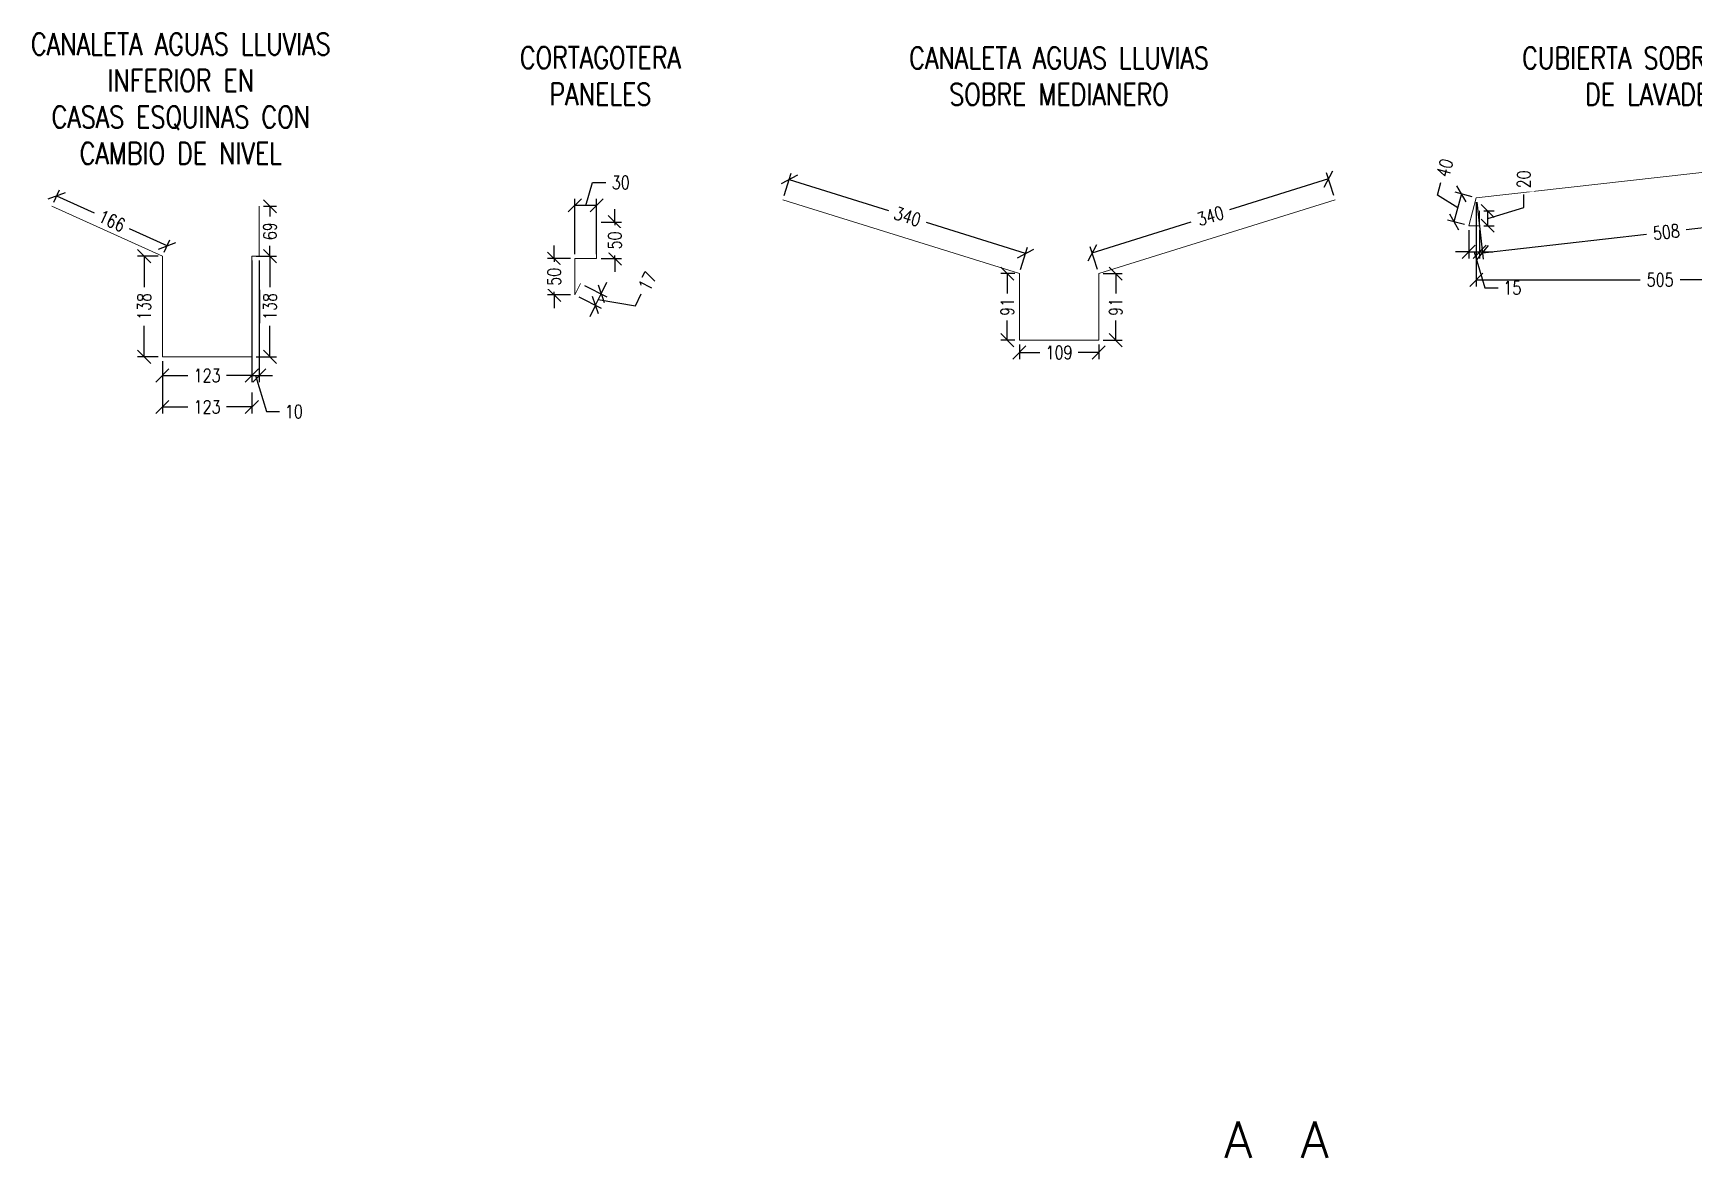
# Model space of a CAD drawing. Header units: metres. Extents: x -2 to 690, y -116 to 73.
# Drawn here: x 504.607 to 506.887, y 11.056 to 12.6 of the extents above; entities that cross this region are included whole.
import ezdxf
from ezdxf.enums import TextEntityAlignment as Align

# ---------------------------------------------------------------- set-up
doc = ezdxf.new("R2010")
doc.units = ezdxf.units.M
doc.header["$LTSCALE"] = 5
doc.header["$MEASUREMENT"] = 0
doc.layers.get('0').update_dxf_attribs({"color": 30})
doc.layers.get('DEFPOINTS').update_dxf_attribs({"color": 210})
for name, color, linetype, lineweight in [('A-ANNO-DIMS', 3, 'Continuous', 18), ('A-ANNO-SYMB', 3, 'Continuous', 18), ('A-ANNO-TEXT', 3, 'Continuous', 18)]:
    doc.layers.add(name, color=color, linetype=linetype, lineweight=lineweight)
doc.styles.add('E-ROMANS', font='romans.shx', dxfattribs={"width": 0.8})
doc.dimstyles.new('E-0010_TICK_18', dxfattribs={"dimscale": 0.001, "dimtxt": 18, "dimasz": 18, "dimexe": 9, "dimexo": 6, "dimgap": 9, "dimtad": 0, "dimdec": 0, "dimlfac": 1000, "dimzin": 0, "dimdsep": 46, "dimtxsty": 'E-ROMANS', "dimblk": 'OBLIQUE', "dimcen": 9, "dimclrd": 256, "dimclre": 256, "dimclrt": 256, "dimadec": 0, "dimazin": 0, "dimtfac": 1, "dimtdec": 0, "dimtmove": 1, "dimatfit": 3, "dimldrblk": 'OPEN90', "dimfxl": 1, "dimtfill": 1, "dimtolj": 1, "dimtzin": 0, "dimarcsym": 0})

# ---------------------------------------------------------------- blocks, each defined once
blk = doc.blocks.new('_Oblique')
at = {"color": 0, "linetype": 'ByBlock', "lineweight": -2}
blk.add_line((-0.5, -0.5), (0.5, 0.5), dxfattribs=at)
blk = doc.blocks.new('*D1079')
at = {"layer": 'A-ANNO-DIMS', "lineweight": -2, "transparency": 16777216}
for p, q in [((505.6379, 12.3776), (505.6475, 12.4081)), ((505.6448, 12.3995), (505.7808, 12.357)), ((505.9692, 12.2979), (505.8333, 12.3405)), ((505.9624, 12.276), (505.9719, 12.3065))]:
    blk.add_line(p, q, dxfattribs=at)
at = {"layer": 'DEFPOINTS', "color": 0, "transparency": 16777216}
for p in [(505.6361, 12.3719), (505.9692, 12.2979), (505.9606, 12.2703)]:
    blk.add_point(p, dxfattribs=at)
at = {"layer": 'A-ANNO-DIMS', "lineweight": -2, "transparency": 16777216, "xscale": 0.018, "yscale": 0.018, "zscale": 0.018}
for p, rotation in [((505.6448, 12.3995), 162.6126186627421), ((505.9692, 12.2979), 342.6126186627422)]:
    blk.add_blockref('_Oblique', p, dxfattribs=dict(at, rotation=rotation))
at = {"layer": 'A-ANNO-DIMS', "transparency": 16777216, "insert": (505.807, 12.3487), "char_height": 0.018, "attachment_point": 5, "rotation": 342.6126, "style": 'E-ROMANS', "bg_fill": 3, "box_fill_scale": 1.25, "bg_fill_color": 256, "bg_fill_true_color": 13158600, "bg_fill_transparency": 0}
blk.add_mtext('\\A1;340', dxfattribs=at)
blk = doc.blocks.new('_Open90')
at = {"color": 0, "linetype": 'ByBlock', "lineweight": -2}
for p, q in [((0, 0), (-1, 0)), ((-0.5, 0.5), (0, 0)), ((0, 0), (-0.5, -0.5))]:
    blk.add_line(p, q, dxfattribs=at)
blk = doc.blocks.new('*D1080')
at = {"layer": 'A-ANNO-DIMS', "lineweight": -2, "transparency": 16777216}
for p, q in [((506.3923, 12.3776), (506.3824, 12.4089)), ((506.3851, 12.4003), (506.2492, 12.3578)), ((506.0607, 12.2987), (506.1966, 12.3413)), ((506.0678, 12.276), (506.058, 12.3073))]:
    blk.add_line(p, q, dxfattribs=at)
at = {"layer": 'DEFPOINTS', "color": 0, "transparency": 16777216}
for p in [(506.3851, 12.4003), (506.394, 12.3719), (506.0696, 12.2703)]:
    blk.add_point(p, dxfattribs=at)
at = {"layer": 'A-ANNO-DIMS', "lineweight": -2, "transparency": 16777216, "xscale": 0.018, "yscale": 0.018, "zscale": 0.018}
for p, rotation in [((506.3851, 12.4003), 17.38738133724641), ((506.0607, 12.2987), 197.3873813372464)]:
    blk.add_blockref('_Oblique', p, dxfattribs=dict(at, rotation=rotation))
at = {"layer": 'A-ANNO-DIMS', "transparency": 16777216, "insert": (506.2229, 12.3495), "char_height": 0.018, "attachment_point": 5, "rotation": 17.3874, "style": 'E-ROMANS', "bg_fill": 3, "box_fill_scale": 1.25, "bg_fill_color": 256, "bg_fill_true_color": 13158600, "bg_fill_transparency": 0}
blk.add_mtext('\\A1;340', dxfattribs=at)
blk = doc.blocks.new('*D1081')
at = {"layer": 'A-ANNO-DIMS', "lineweight": -2, "transparency": 16777216}
for p, q in [((505.9546, 12.2703), (505.935, 12.2703)), ((505.944, 12.2703), (505.944, 12.2432)), ((505.944, 12.179), (505.944, 12.206)), ((505.9546, 12.179), (505.935, 12.179))]:
    blk.add_line(p, q, dxfattribs=at)
at = {"layer": 'DEFPOINTS', "color": 0, "transparency": 16777216}
for p in [(505.9606, 12.2703), (505.944, 12.179), (505.9606, 12.179)]:
    blk.add_point(p, dxfattribs=at)
at = {"layer": 'A-ANNO-DIMS', "lineweight": -2, "transparency": 16777216, "xscale": 0.018, "yscale": 0.018, "zscale": 0.018}
for p, rotation in [((505.944, 12.2703), 90), ((505.944, 12.179), 270)]:
    blk.add_blockref('_Oblique', p, dxfattribs=dict(at, rotation=rotation))
at = {"layer": 'A-ANNO-DIMS', "transparency": 16777216, "insert": (505.944, 12.2246), "char_height": 0.018, "attachment_point": 5, "rotation": 90, "style": 'E-ROMANS', "bg_fill": 3, "box_fill_scale": 1.25, "bg_fill_color": 256, "bg_fill_true_color": 13158600, "bg_fill_transparency": 0}
blk.add_mtext('\\A1;91', dxfattribs=at)
blk = doc.blocks.new('*D1082')
at = {"layer": 'A-ANNO-DIMS', "lineweight": -2, "transparency": 16777216}
for p, q in [((505.9606, 12.173), (505.9606, 12.1531)), ((505.9606, 12.1621), (505.9889, 12.1621)), ((506.0696, 12.1621), (506.0412, 12.1621)), ((506.0696, 12.173), (506.0696, 12.1531))]:
    blk.add_line(p, q, dxfattribs=at)
at = {"layer": 'DEFPOINTS', "color": 0, "transparency": 16777216}
for p in [(505.9606, 12.179), (506.0696, 12.179), (506.0696, 12.1621)]:
    blk.add_point(p, dxfattribs=at)
at = {"layer": 'A-ANNO-DIMS', "lineweight": -2, "transparency": 16777216, "xscale": 0.018, "yscale": 0.018, "zscale": 0.018, "rotation": 180}
blk.add_blockref('_Oblique', (505.9606, 12.1621), dxfattribs=at)
at = {"layer": 'A-ANNO-DIMS', "lineweight": -2, "transparency": 16777216, "xscale": 0.018, "yscale": 0.018, "zscale": 0.018}
blk.add_blockref('_Oblique', (506.0696, 12.1621), dxfattribs=at)
at = {"layer": 'A-ANNO-DIMS', "transparency": 16777216, "insert": (506.0151, 12.1621), "char_height": 0.018, "attachment_point": 5, "style": 'E-ROMANS', "bg_fill": 3, "box_fill_scale": 1.25, "bg_fill_color": 256, "bg_fill_true_color": 13158600, "bg_fill_transparency": 0}
blk.add_mtext('\\A1;109', dxfattribs=at)
blk = doc.blocks.new('*D103')
at = {"layer": 'A-ANNO-DIMS', "lineweight": -2, "transparency": 16777216}
for p, q in [((506.0756, 12.2703), (506.1019, 12.2703)), ((506.0929, 12.2703), (506.0929, 12.2432)), ((506.0929, 12.179), (506.0929, 12.206)), ((506.0756, 12.179), (506.1019, 12.179))]:
    blk.add_line(p, q, dxfattribs=at)
at = {"layer": 'DEFPOINTS', "color": 0, "transparency": 16777216}
for p in [(506.0696, 12.2703), (506.0929, 12.2703), (506.0696, 12.179)]:
    blk.add_point(p, dxfattribs=at)
at = {"layer": 'A-ANNO-DIMS', "lineweight": -2, "transparency": 16777216, "xscale": 0.018, "yscale": 0.018, "zscale": 0.018}
for p, rotation in [((506.0929, 12.2703), 90), ((506.0929, 12.179), 270)]:
    blk.add_blockref('_Oblique', p, dxfattribs=dict(at, rotation=rotation))
at = {"layer": 'A-ANNO-DIMS', "transparency": 16777216, "insert": (506.0929, 12.2246), "char_height": 0.018, "attachment_point": 5, "rotation": 90, "style": 'E-ROMANS', "bg_fill": 3, "box_fill_scale": 1.25, "bg_fill_color": 256, "bg_fill_true_color": 13158600, "bg_fill_transparency": 0}
blk.add_mtext('\\A1;91', dxfattribs=at)
blk = doc.blocks.new('*D1091')
at = {"layer": 'A-ANNO-DIMS', "lineweight": -2, "transparency": 16777216}
for p, q in [((505.4052, 12.341), (505.4052, 12.359)), ((505.3863, 12.341), (505.4142, 12.341)), ((505.4052, 12.341), (505.4052, 12.3367)), ((505.3863, 12.291), (505.4142, 12.291)), ((505.4052, 12.291), (505.4052, 12.2954)), ((505.4052, 12.291), (505.4052, 12.273))]:
    blk.add_line(p, q, dxfattribs=at)
at = {"layer": 'DEFPOINTS', "color": 0, "transparency": 16777216}
for p in [(505.3803, 12.341), (505.3803, 12.291)]:
    blk.add_point(p, dxfattribs=at)
at = {"layer": 'A-ANNO-DIMS', "lineweight": -2, "transparency": 16777216, "xscale": 0.018, "yscale": 0.018, "zscale": 0.018}
for p, rotation in [((505.4052, 12.341), 270), ((505.4052, 12.291), 90)]:
    blk.add_blockref('_Oblique', p, dxfattribs=dict(at, rotation=rotation))
at = {"layer": 'A-ANNO-DIMS', "transparency": 16777216, "insert": (505.4052, 12.316), "char_height": 0.018, "attachment_point": 5, "rotation": 90, "style": 'E-ROMANS', "bg_fill": 3, "box_fill_scale": 1.25, "bg_fill_color": 256, "bg_fill_true_color": 13158600, "bg_fill_transparency": 0}
blk.add_mtext('\\A1;50', dxfattribs=at)
at = {"layer": 'DEFPOINTS', "color": 0, "transparency": 16777216}
blk.add_point((505.4052, 12.291), dxfattribs=at)
blk = doc.blocks.new('*D1092')
at = {"layer": 'A-ANNO-DIMS', "lineweight": -2, "transparency": 16777216}
for p, q in [((505.3653, 12.364), (505.3747, 12.3955)), ((505.3747, 12.3955), (505.3927, 12.3955)), ((505.3503, 12.297), (505.3503, 12.373)), ((505.3803, 12.364), (505.3503, 12.364)), ((505.3803, 12.297), (505.3803, 12.373))]:
    blk.add_line(p, q, dxfattribs=at)
at = {"layer": 'DEFPOINTS', "color": 0, "transparency": 16777216}
for p in [(505.3503, 12.364), (505.3503, 12.291), (505.3803, 12.291)]:
    blk.add_point(p, dxfattribs=at)
at = {"layer": 'A-ANNO-DIMS', "lineweight": -2, "transparency": 16777216, "xscale": 0.018, "yscale": 0.018, "zscale": 0.018, "rotation": 180}
blk.add_blockref('_Oblique', (505.3503, 12.364), dxfattribs=at)
at = {"layer": 'A-ANNO-DIMS', "transparency": 16777216, "insert": (505.4134, 12.3955), "char_height": 0.018, "attachment_point": 5, "style": 'E-ROMANS', "bg_fill": 3, "box_fill_scale": 1.25, "bg_fill_color": 256, "bg_fill_true_color": 13158600, "bg_fill_transparency": 0}
blk.add_mtext('\\A1;30', dxfattribs=at)
at = {"layer": 'A-ANNO-DIMS', "lineweight": -2, "transparency": 16777216, "xscale": 0.018, "yscale": 0.018, "zscale": 0.018}
blk.add_blockref('_Oblique', (505.3803, 12.364), dxfattribs=at)
blk = doc.blocks.new('*D1093')
at = {"layer": 'A-ANNO-DIMS', "lineweight": -2, "transparency": 16777216}
for p, q in [((505.3443, 12.291), (505.3129, 12.291)), ((505.3219, 12.291), (505.3219, 12.309)), ((505.3219, 12.291), (505.3219, 12.2867)), ((505.3219, 12.241), (505.3219, 12.2454)), ((505.3443, 12.241), (505.3129, 12.241)), ((505.3219, 12.241), (505.3219, 12.223))]:
    blk.add_line(p, q, dxfattribs=at)
at = {"layer": 'DEFPOINTS', "color": 0, "transparency": 16777216}
for p in [(505.3503, 12.291), (505.3503, 12.241)]:
    blk.add_point(p, dxfattribs=at)
at = {"layer": 'A-ANNO-DIMS', "lineweight": -2, "transparency": 16777216, "xscale": 0.018, "yscale": 0.018, "zscale": 0.018}
for p, rotation in [((505.3219, 12.291), 270), ((505.3219, 12.241), 90)]:
    blk.add_blockref('_Oblique', p, dxfattribs=dict(at, rotation=rotation))
at = {"layer": 'A-ANNO-DIMS', "transparency": 16777216, "insert": (505.3219, 12.266), "char_height": 0.018, "attachment_point": 5, "rotation": 90, "style": 'E-ROMANS', "bg_fill": 3, "box_fill_scale": 1.25, "bg_fill_color": 256, "bg_fill_true_color": 13158600, "bg_fill_transparency": 0}
blk.add_mtext('\\A1;50', dxfattribs=at)
at = {"layer": 'DEFPOINTS', "color": 0, "transparency": 16777216}
blk.add_point((505.3219, 12.241), dxfattribs=at)
blk = doc.blocks.new('*D1094')
at = {"layer": 'A-ANNO-DIMS', "lineweight": -2, "transparency": 16777216}
for p, q in [((505.3634, 12.254), (505.3944, 12.2387)), ((505.3863, 12.2427), (505.3943, 12.2588)), ((505.3557, 12.2384), (505.3867, 12.223)), ((505.3786, 12.227), (505.3707, 12.2109)), ((505.3786, 12.227), (505.3863, 12.2427)), ((505.3786, 12.227), (505.3863, 12.2427)), ((505.3825, 12.2348), (505.4335, 12.2263)), ((505.4335, 12.2263), (505.4414, 12.2424))]:
    blk.add_line(p, q, dxfattribs=at)
at = {"layer": 'DEFPOINTS', "color": 0, "transparency": 16777216}
for p in [(505.358, 12.2566), (505.3503, 12.241), (505.3863, 12.2427)]:
    blk.add_point(p, dxfattribs=at)
at = {"layer": 'A-ANNO-DIMS', "lineweight": -2, "transparency": 16777216, "xscale": 0.018, "yscale": 0.018, "zscale": 0.018}
for p, rotation in [((505.3863, 12.2427), 243.7485357833926), ((505.3786, 12.227), 63.74853578339265)]:
    blk.add_blockref('_Oblique', p, dxfattribs=dict(at, rotation=rotation))
at = {"layer": 'A-ANNO-DIMS', "transparency": 16777216, "insert": (505.4501, 12.26), "char_height": 0.018, "attachment_point": 5, "rotation": 63.7485, "style": 'E-ROMANS', "bg_fill": 3, "box_fill_scale": 1.25, "bg_fill_color": 256, "bg_fill_true_color": 13158600, "bg_fill_transparency": 0}
blk.add_mtext('\\A1;17', dxfattribs=at)
blk = doc.blocks.new('*D1095')
at = {"layer": 'A-ANNO-DIMS', "lineweight": -2, "transparency": 16777216}
for p, q in [((507.0935, 12.4253), (507.1023, 12.347)), ((506.5885, 12.3685), (506.5973, 12.2902)), ((507.1013, 12.3559), (506.8762, 12.3306)), ((506.5963, 12.2991), (506.8215, 12.3245))]:
    blk.add_line(p, q, dxfattribs=at)
at = {"layer": 'DEFPOINTS', "color": 0, "transparency": 16777216}
for p in [(507.0928, 12.4313), (506.5879, 12.3745), (507.1013, 12.3559)]:
    blk.add_point(p, dxfattribs=at)
at = {"layer": 'A-ANNO-DIMS', "lineweight": -2, "transparency": 16777216, "xscale": 0.018, "yscale": 0.018, "zscale": 0.018}
for p, rotation in [((507.1013, 12.3559), 6.415840724589905), ((506.5963, 12.2991), 186.4158407245899)]:
    blk.add_blockref('_Oblique', p, dxfattribs=dict(at, rotation=rotation))
at = {"layer": 'A-ANNO-DIMS', "transparency": 16777216, "insert": (506.8488, 12.3275), "char_height": 0.018, "attachment_point": 5, "rotation": 6.4158, "style": 'E-ROMANS', "bg_fill": 3, "box_fill_scale": 1.25, "bg_fill_color": 256, "bg_fill_true_color": 13158600, "bg_fill_transparency": 0}
blk.add_mtext('\\A1;508', dxfattribs=at)
blk = doc.blocks.new('*D1096')
at = {"layer": 'A-ANNO-DIMS', "lineweight": -2, "transparency": 16777216}
for p, q in [((506.5346, 12.3781), (506.5393, 12.3955)), ((506.5677, 12.3799), (506.5573, 12.3416)), ((506.5821, 12.376), (506.559, 12.3823)), ((506.5625, 12.3608), (506.5346, 12.3781)), ((506.5717, 12.3377), (506.5486, 12.3439))]:
    blk.add_line(p, q, dxfattribs=at)
at = {"layer": 'DEFPOINTS', "color": 0, "transparency": 16777216}
for p in [(506.5879, 12.3745), (506.5573, 12.3416), (506.5775, 12.3361)]:
    blk.add_point(p, dxfattribs=at)
at = {"layer": 'A-ANNO-DIMS', "lineweight": -2, "transparency": 16777216, "xscale": 0.018, "yscale": 0.018, "zscale": 0.018, "rotation": 254.8169414138401}
blk.add_blockref('_Oblique', (506.5573, 12.3416), dxfattribs=at)
at = {"layer": 'A-ANNO-DIMS', "transparency": 16777216, "insert": (506.5447, 12.4154), "char_height": 0.018, "attachment_point": 5, "rotation": 74.8169, "style": 'E-ROMANS', "bg_fill": 3, "box_fill_scale": 1.25, "bg_fill_color": 256, "bg_fill_true_color": 13158600, "bg_fill_transparency": 0}
blk.add_mtext('\\A1;40', dxfattribs=at)
at = {"layer": 'A-ANNO-DIMS', "lineweight": -2, "transparency": 16777216, "xscale": 0.018, "yscale": 0.018, "zscale": 0.018, "rotation": 74.81694141384013}
blk.add_blockref('_Oblique', (506.5677, 12.3799), dxfattribs=at)
blk = doc.blocks.new('*D1097')
at = {"layer": 'A-ANNO-DIMS', "lineweight": -2, "transparency": 16777216}
for p, q in [((506.5775, 12.3301), (506.5775, 12.2913)), ((506.5925, 12.3301), (506.5925, 12.2913)), ((506.5775, 12.3003), (506.5595, 12.3003)), ((506.5775, 12.3003), (506.5925, 12.3003)), ((506.5775, 12.3003), (506.5925, 12.3003)), ((506.585, 12.3003), (506.5998, 12.2508)), ((506.5925, 12.3003), (506.6105, 12.3003)), ((506.5998, 12.2508), (506.6178, 12.2508))]:
    blk.add_line(p, q, dxfattribs=at)
at = {"layer": 'DEFPOINTS', "color": 0, "transparency": 16777216}
for p in [(506.5775, 12.3361), (506.5925, 12.3361), (506.5925, 12.3003)]:
    blk.add_point(p, dxfattribs=at)
at = {"layer": 'A-ANNO-DIMS', "lineweight": -2, "transparency": 16777216, "xscale": 0.018, "yscale": 0.018, "zscale": 0.018}
blk.add_blockref('_Oblique', (506.5775, 12.3003), dxfattribs=at)
at = {"layer": 'A-ANNO-DIMS', "lineweight": -2, "transparency": 16777216, "xscale": 0.018, "yscale": 0.018, "zscale": 0.018, "rotation": 180}
blk.add_blockref('_Oblique', (506.5925, 12.3003), dxfattribs=at)
at = {"layer": 'A-ANNO-DIMS', "transparency": 16777216, "insert": (506.6375, 12.2508), "char_height": 0.018, "attachment_point": 5, "style": 'E-ROMANS', "bg_fill": 3, "box_fill_scale": 1.25, "bg_fill_color": 256, "bg_fill_true_color": 13158600, "bg_fill_transparency": 0}
blk.add_mtext('\\A1;15', dxfattribs=at)
blk = doc.blocks.new('*D1098')
at = {"layer": 'A-ANNO-DIMS', "lineweight": -2, "transparency": 16777216}
for p, q in [((506.6037, 12.3462), (506.6532, 12.3611)), ((506.6532, 12.3611), (506.6532, 12.3791)), ((506.5985, 12.3564), (506.6127, 12.3564)), ((506.5985, 12.3361), (506.6127, 12.3361)), ((506.6037, 12.3361), (506.6037, 12.3564))]:
    blk.add_line(p, q, dxfattribs=at)
at = {"layer": 'DEFPOINTS', "color": 0, "transparency": 16777216}
for p in [(506.5925, 12.3564), (506.5925, 12.3361), (506.6037, 12.3564)]:
    blk.add_point(p, dxfattribs=at)
at = {"layer": 'A-ANNO-DIMS', "lineweight": -2, "transparency": 16777216, "xscale": 0.018, "yscale": 0.018, "zscale": 0.018}
for p, rotation in [((506.6037, 12.3564), 90), ((506.6037, 12.3361), 270)]:
    blk.add_blockref('_Oblique', p, dxfattribs=dict(at, rotation=rotation))
at = {"layer": 'A-ANNO-DIMS', "transparency": 16777216, "insert": (506.6532, 12.3998), "char_height": 0.018, "attachment_point": 5, "rotation": 90, "style": 'E-ROMANS', "bg_fill": 3, "box_fill_scale": 1.25, "bg_fill_color": 256, "bg_fill_true_color": 13158600, "bg_fill_transparency": 0}
blk.add_mtext('\\A1;20', dxfattribs=at)
blk = doc.blocks.new('*D106')
at = {"layer": 'A-ANNO-DIMS', "lineweight": -2, "transparency": 16777216}
for p, q in [((507.0928, 12.4253), (507.0928, 12.2528)), ((506.5879, 12.3685), (506.5879, 12.2528)), ((506.5879, 12.2618), (506.8128, 12.2618)), ((507.0928, 12.2618), (506.8679, 12.2618))]:
    blk.add_line(p, q, dxfattribs=at)
at = {"layer": 'DEFPOINTS', "color": 0, "transparency": 16777216}
for p in [(507.0928, 12.4313), (506.5879, 12.3745), (506.5879, 12.2618)]:
    blk.add_point(p, dxfattribs=at)
at = {"layer": 'A-ANNO-DIMS', "lineweight": -2, "transparency": 16777216, "xscale": 0.018, "yscale": 0.018, "zscale": 0.018, "rotation": 180}
blk.add_blockref('_Oblique', (506.5879, 12.2618), dxfattribs=at)
at = {"layer": 'A-ANNO-DIMS', "lineweight": -2, "transparency": 16777216, "xscale": 0.018, "yscale": 0.018, "zscale": 0.018}
blk.add_blockref('_Oblique', (507.0928, 12.2618), dxfattribs=at)
at = {"layer": 'A-ANNO-DIMS', "transparency": 16777216, "insert": (506.8404, 12.2618), "char_height": 0.018, "attachment_point": 5, "style": 'E-ROMANS', "bg_fill": 3, "box_fill_scale": 1.25, "bg_fill_color": 256, "bg_fill_true_color": 13158600, "bg_fill_transparency": 0}
blk.add_mtext('\\A1;505', dxfattribs=at)
blk = doc.blocks.new('*D1101')
at = {"layer": 'A-ANNO-DIMS', "lineweight": -2, "transparency": 16777216}
for p, q in [((504.9231, 12.3628), (504.9407, 12.3628)), ((504.9317, 12.3628), (504.9317, 12.3486)), ((504.9231, 12.2943), (504.9407, 12.2943)), ((504.9317, 12.2943), (504.9317, 12.3086))]:
    blk.add_line(p, q, dxfattribs=at)
at = {"layer": 'DEFPOINTS', "color": 0, "transparency": 16777216}
for p in [(504.9171, 12.3628), (504.9171, 12.2943), (504.9317, 12.2943)]:
    blk.add_point(p, dxfattribs=at)
at = {"layer": 'A-ANNO-DIMS', "lineweight": -2, "transparency": 16777216, "xscale": 0.018, "yscale": 0.018, "zscale": 0.018}
for p, rotation in [((504.9317, 12.3628), 90), ((504.9317, 12.2943), 270)]:
    blk.add_blockref('_Oblique', p, dxfattribs=dict(at, rotation=rotation))
at = {"layer": 'A-ANNO-DIMS', "transparency": 16777216, "insert": (504.9317, 12.3286), "char_height": 0.018, "attachment_point": 5, "rotation": 90, "style": 'E-ROMANS', "bg_fill": 3, "box_fill_scale": 1.25, "bg_fill_color": 256, "bg_fill_true_color": 13158600, "bg_fill_transparency": 0}
blk.add_mtext('\\A1;69', dxfattribs=at)
blk = doc.blocks.new('*D1102')
at = {"layer": 'A-ANNO-DIMS', "lineweight": -2, "transparency": 16777216}
for p, q in [((504.9129, 12.2943), (504.9407, 12.2943)), ((504.9317, 12.2943), (504.9317, 12.2517)), ((504.9317, 12.1561), (504.9317, 12.1987)), ((504.9129, 12.1561), (504.9407, 12.1561))]:
    blk.add_line(p, q, dxfattribs=at)
at = {"layer": 'DEFPOINTS', "color": 0, "transparency": 16777216}
for p in [(504.9069, 12.2943), (504.9069, 12.1561), (504.9317, 12.1561)]:
    blk.add_point(p, dxfattribs=at)
at = {"layer": 'A-ANNO-DIMS', "lineweight": -2, "transparency": 16777216, "xscale": 0.018, "yscale": 0.018, "zscale": 0.018}
for p, rotation in [((504.9317, 12.2943), 90), ((504.9317, 12.1561), 270)]:
    blk.add_blockref('_Oblique', p, dxfattribs=dict(at, rotation=rotation))
at = {"layer": 'A-ANNO-DIMS', "transparency": 16777216, "insert": (504.9317, 12.2252), "char_height": 0.018, "attachment_point": 5, "rotation": 90, "style": 'E-ROMANS', "bg_fill": 3, "box_fill_scale": 1.25, "bg_fill_color": 256, "bg_fill_true_color": 13158600, "bg_fill_transparency": 0}
blk.add_mtext('\\A1;138', dxfattribs=at)
blk = doc.blocks.new('*D1103')
at = {"layer": 'A-ANNO-DIMS', "lineweight": -2, "transparency": 16777216}
for p, q in [((504.7781, 12.2943), (504.7501, 12.2943)), ((504.7591, 12.2943), (504.7591, 12.2517)), ((504.7591, 12.1561), (504.7591, 12.1987)), ((504.7781, 12.1561), (504.7501, 12.1561))]:
    blk.add_line(p, q, dxfattribs=at)
at = {"layer": 'DEFPOINTS', "color": 0, "transparency": 16777216}
for p in [(504.7591, 12.2943), (504.7841, 12.2943), (504.7841, 12.1561)]:
    blk.add_point(p, dxfattribs=at)
at = {"layer": 'A-ANNO-DIMS', "lineweight": -2, "transparency": 16777216, "xscale": 0.018, "yscale": 0.018, "zscale": 0.018}
for p, rotation in [((504.7591, 12.2943), 90), ((504.7591, 12.1561), 270)]:
    blk.add_blockref('_Oblique', p, dxfattribs=dict(at, rotation=rotation))
at = {"layer": 'A-ANNO-DIMS', "transparency": 16777216, "insert": (504.7591, 12.2252), "char_height": 0.018, "attachment_point": 5, "rotation": 90, "style": 'E-ROMANS', "bg_fill": 3, "box_fill_scale": 1.25, "bg_fill_color": 256, "bg_fill_true_color": 13158600, "bg_fill_transparency": 0}
blk.add_mtext('\\A1;138', dxfattribs=at)
blk = doc.blocks.new('*D1104')
at = {"layer": 'A-ANNO-DIMS', "lineweight": -2, "transparency": 16777216}
for p, q in [((504.6349, 12.3683), (504.6426, 12.3852)), ((504.6389, 12.377), (504.6906, 12.3537)), ((504.7905, 12.3085), (504.7388, 12.3319)), ((504.7866, 12.2998), (504.7942, 12.3167))]:
    blk.add_line(p, q, dxfattribs=at)
at = {"layer": 'DEFPOINTS', "color": 0, "transparency": 16777216}
for p in [(504.6325, 12.3628), (504.6389, 12.377), (504.7841, 12.2943)]:
    blk.add_point(p, dxfattribs=at)
at = {"layer": 'A-ANNO-DIMS', "lineweight": -2, "transparency": 16777216, "xscale": 0.018, "yscale": 0.018, "zscale": 0.018}
for p, rotation in [((504.6389, 12.377), 155.6855650715065), ((504.7905, 12.3085), 335.6855650715065)]:
    blk.add_blockref('_Oblique', p, dxfattribs=dict(at, rotation=rotation))
at = {"layer": 'A-ANNO-DIMS', "transparency": 16777216, "insert": (504.7147, 12.3428), "char_height": 0.018, "attachment_point": 5, "rotation": 335.6856, "style": 'E-ROMANS', "bg_fill": 3, "box_fill_scale": 1.25, "bg_fill_color": 256, "bg_fill_true_color": 13158600, "bg_fill_transparency": 0}
blk.add_mtext('\\A1;166', dxfattribs=at)
blk = doc.blocks.new('*D1105')
at = {"layer": 'A-ANNO-DIMS', "lineweight": -2, "transparency": 16777216}
for p, q in [((504.9069, 12.2883), (504.9069, 12.1214)), ((504.9171, 12.2883), (504.9171, 12.1214)), ((504.9069, 12.1304), (504.8889, 12.1304)), ((504.9069, 12.1304), (504.9171, 12.1304)), ((504.9069, 12.1304), (504.9171, 12.1304)), ((504.912, 12.1304), (504.9269, 12.0809)), ((504.9171, 12.1304), (504.9351, 12.1304)), ((504.9269, 12.0809), (504.9449, 12.0809))]:
    blk.add_line(p, q, dxfattribs=at)
at = {"layer": 'DEFPOINTS', "color": 0, "transparency": 16777216}
for p in [(504.9069, 12.2943), (504.9171, 12.2943), (504.9171, 12.1304)]:
    blk.add_point(p, dxfattribs=at)
at = {"layer": 'A-ANNO-DIMS', "lineweight": -2, "transparency": 16777216, "xscale": 0.018, "yscale": 0.018, "zscale": 0.018}
blk.add_blockref('_Oblique', (504.9069, 12.1304), dxfattribs=at)
at = {"layer": 'A-ANNO-DIMS', "lineweight": -2, "transparency": 16777216, "xscale": 0.018, "yscale": 0.018, "zscale": 0.018, "rotation": 180}
blk.add_blockref('_Oblique', (504.9171, 12.1304), dxfattribs=at)
at = {"layer": 'A-ANNO-DIMS', "transparency": 16777216, "insert": (504.9645, 12.0809), "char_height": 0.018, "attachment_point": 5, "style": 'E-ROMANS', "bg_fill": 3, "box_fill_scale": 1.25, "bg_fill_color": 256, "bg_fill_true_color": 13158600, "bg_fill_transparency": 0}
blk.add_mtext('\\A1;10', dxfattribs=at)
blk = doc.blocks.new('*D1118')
at = {"layer": 'A-ANNO-DIMS', "lineweight": -2, "transparency": 16777216}
for p, q in [((504.7841, 12.1501), (504.7841, 12.0783)), ((504.9069, 12.107), (504.9069, 12.0783)), ((504.7841, 12.0873), (504.819, 12.0873)), ((504.9069, 12.0873), (504.872, 12.0873))]:
    blk.add_line(p, q, dxfattribs=at)
at = {"layer": 'DEFPOINTS', "color": 0, "transparency": 16777216}
for p in [(504.7841, 12.1561), (504.9069, 12.113), (504.7841, 12.0873)]:
    blk.add_point(p, dxfattribs=at)
at = {"layer": 'A-ANNO-DIMS', "lineweight": -2, "transparency": 16777216, "xscale": 0.018, "yscale": 0.018, "zscale": 0.018, "rotation": 180}
blk.add_blockref('_Oblique', (504.7841, 12.0873), dxfattribs=at)
at = {"layer": 'A-ANNO-DIMS', "lineweight": -2, "transparency": 16777216, "xscale": 0.018, "yscale": 0.018, "zscale": 0.018}
blk.add_blockref('_Oblique', (504.9069, 12.0873), dxfattribs=at)
at = {"layer": 'A-ANNO-DIMS', "transparency": 16777216, "insert": (504.8455, 12.0873), "char_height": 0.018, "attachment_point": 5, "style": 'E-ROMANS', "bg_fill": 3, "box_fill_scale": 1.25, "bg_fill_color": 256, "bg_fill_true_color": 13158600, "bg_fill_transparency": 0}
blk.add_mtext('\\A1;123', dxfattribs=at)
blk = doc.blocks.new('*D1119')
at = {"layer": 'A-ANNO-DIMS', "lineweight": -2, "transparency": 16777216}
for p, q in [((504.7841, 12.1501), (504.7841, 12.1214)), ((504.7841, 12.1304), (504.819, 12.1304)), ((504.9069, 12.1304), (504.872, 12.1304)), ((504.9069, 12.1501), (504.9069, 12.1214))]:
    blk.add_line(p, q, dxfattribs=at)
at = {"layer": 'DEFPOINTS', "color": 0, "transparency": 16777216}
for p in [(504.7841, 12.1561), (504.9069, 12.1561), (504.7841, 12.1304)]:
    blk.add_point(p, dxfattribs=at)
at = {"layer": 'A-ANNO-DIMS', "lineweight": -2, "transparency": 16777216, "xscale": 0.018, "yscale": 0.018, "zscale": 0.018, "rotation": 180}
blk.add_blockref('_Oblique', (504.7841, 12.1304), dxfattribs=at)
at = {"layer": 'A-ANNO-DIMS', "lineweight": -2, "transparency": 16777216, "xscale": 0.018, "yscale": 0.018, "zscale": 0.018}
blk.add_blockref('_Oblique', (504.9069, 12.1304), dxfattribs=at)
at = {"layer": 'A-ANNO-DIMS', "transparency": 16777216, "insert": (504.8455, 12.1304), "char_height": 0.018, "attachment_point": 5, "style": 'E-ROMANS', "bg_fill": 3, "box_fill_scale": 1.25, "bg_fill_color": 256, "bg_fill_true_color": 13158600, "bg_fill_transparency": 0}
blk.add_mtext('\\A1;123', dxfattribs=at)

msp = doc.modelspace()

# ---------------------------------------------------------------- linework, layer by layer
at = {"layer": 'A-ANNO-SYMB'}
for points in [[(507.0928, 12.4815), (507.0928, 12.4313), (506.5879, 12.3745), (506.5775, 12.3361), (506.5925, 12.3361), (506.5925, 12.3564)], [(504.6325, 12.3628), (504.7841, 12.2943), (504.7841, 12.1561), (504.9069, 12.1561), (504.9069, 12.2943), (504.9171, 12.2943), (504.9171, 12.3628), (504.9171, 12.3628)], [(505.6361, 12.3719), (505.9606, 12.2703), (505.9606, 12.179), (506.0151, 12.179)], [(506.394, 12.3719), (506.0696, 12.2703), (506.0696, 12.179), (506.0151, 12.179)], [(505.3803, 12.341), (505.3803, 12.291), (505.3503, 12.291), (505.3503, 12.241), (505.358, 12.2566)]]:
    msp.add_lwpolyline(points, dxfattribs=at)

# ---------------------------------------------------------------- texts
at = {"layer": 'A-ANNO-TEXT', "char_height": 0.03, "attachment_point": 2, "style": 'E-ROMANS'}
for s, insert in [('CANALETA AGUAS LLUVIAS\\PINFERIOR EN\\PCASAS ESQUINAS CON \\PCAMBIO DE NIVEL', (504.8094, 12.6005)), ('CORTAGOTERA\\PPANELES', (505.3855, 12.5818)), ('CANALETA AGUAS LLUVIAS\\PSOBRE MEDIANERO', (506.0151, 12.5815)), ('CUBIERTA SOBRE ALERO\\PDE LAVADERO', (506.8453, 12.5815))]:
    msp.add_mtext(s, dxfattribs=dict(at, insert=insert))
at = {"layer": 'A-ANNO-TEXT', "style": 'E-ROMANS'}
for p in [(506.2612, 11.0813), (506.3662, 11.0813)]:
    msp.add_attdef('A', text='0.00', height=0.05, dxfattribs=at).set_placement(p, align=Align.MIDDLE_CENTER)

# ---------------------------------------------------------------- next in the draw order: dimensions: what is measured, and where the dimension line sits
at = {"layer": 'A-ANNO-DIMS'}
for p1, p2, distance, picture, middle in [((506.5879, 12.3745), (507.0928, 12.4313), -0.0758, '*D1095', (506.8488, 12.3275)), ((505.6361, 12.3719), (505.9606, 12.2703), 0.029, '*D1079', (505.807, 12.3487)), ((506.0696, 12.2703), (506.394, 12.3719), 0.0298, '*D1080', (506.2229, 12.3495))]:
    dim = msp.add_aligned_dim(p1=p1, p2=p2, distance=distance, dimstyle='E-0010_TICK_18', dxfattribs=at)
    dim.commit()
    dim.dimension.update_dxf_attribs({"geometry": picture, "text_midpoint": middle})
for base, p1, p2, picture, middle in [((504.93167, 12.29434), (504.91711, 12.36285), (504.91711, 12.29434), '*D1101', (504.93167, 12.32859)), ((505.4052, 12.291), (505.3803, 12.341), (505.3803, 12.291), '*D1091', (505.4052, 12.316)), ((504.7591, 12.2943), (504.7841, 12.1561), (504.7841, 12.2943), '*D1103', (504.7591, 12.2252))]:
    dim = msp.add_linear_dim(base=base, p1=p1, p2=p2, angle=90, dimstyle='E-0010_TICK_18', dxfattribs=at)
    dim.commit()
    dim.dimension.update_dxf_attribs({"geometry": picture, "text_midpoint": middle})

# ---------------------------------------------------------------- next in the draw order: dimensions: what is measured, and where the dimension line sits
for p1, p2, distance, picture, middle in [((506.5879, 12.3745), (506.5775, 12.3361), -0.0209, '*D1096', (506.5416, 12.4042)), ((504.7841, 12.2943), (504.6325, 12.3628), -0.0156, '*D1104', (504.7147, 12.3428))]:
    dim = msp.add_aligned_dim(p1=p1, p2=p2, distance=distance, dimstyle='E-0010_TICK_18', dxfattribs=at)
    dim.commit()
    dim.dimension.update_dxf_attribs({"geometry": picture, "text_midpoint": middle})
dim = msp.add_linear_dim(base=(505.3503, 12.364), p1=(505.3803, 12.291), p2=(505.3503, 12.291), dimstyle='E-0010_TICK_18', dxfattribs=at)
dim.commit()
dim.dimension.update_dxf_attribs({"geometry": '*D1092', "text_midpoint": (505.4017, 12.3955)})
for base, p1, p2, picture, middle in [((504.9317, 12.1561), (504.9069, 12.2943), (504.9069, 12.1561), '*D1102', (504.9317, 12.2252)), ((505.944, 12.179), (505.9606, 12.2703), (505.9606, 12.179), '*D1081', (505.944, 12.2246))]:
    dim = msp.add_linear_dim(base=base, p1=p1, p2=p2, angle=90, dimstyle='E-0010_TICK_18', dxfattribs=at)
    dim.commit()
    dim.dimension.update_dxf_attribs({"geometry": picture, "text_midpoint": middle})

# ---------------------------------------------------------------- next in the draw order: dimensions: what is measured, and where the dimension line sits
for base, p1, p2, picture, middle in [((506.5925, 12.3003), (506.5775, 12.3361), (506.5925, 12.3361), '*D1097', (506.6268, 12.2508)), ((504.9171, 12.1304), (504.9069, 12.2943), (504.9171, 12.2943), '*D1105', (504.9539, 12.0809)), ((506.0696, 12.1621), (505.9606, 12.179), (506.0696, 12.179), '*D1082', (506.0151, 12.1621))]:
    dim = msp.add_linear_dim(base=base, p1=p1, p2=p2, dimstyle='E-0010_TICK_18', dxfattribs=at)
    dim.commit()
    dim.dimension.update_dxf_attribs({"geometry": picture, "text_midpoint": middle})
dim = msp.add_linear_dim(base=(505.3219, 12.241), p1=(505.3503, 12.291), p2=(505.3503, 12.241), angle=90, dimstyle='E-0010_TICK_18', dxfattribs=at)
dim.commit()
dim.dimension.update_dxf_attribs({"geometry": '*D1093', "text_midpoint": (505.3219, 12.266)})

# ---------------------------------------------------------------- next in the draw order: dimensions: what is measured, and where the dimension line sits
for base, p1, p2, picture, middle in [((506.6037, 12.3564), (506.5925, 12.3361), (506.5925, 12.3564), '*D1098', (506.6532, 12.3881)), ((506.0929, 12.2703), (506.0696, 12.179), (506.0696, 12.2703), '*D103', (506.0929, 12.2246))]:
    dim = msp.add_linear_dim(base=base, p1=p1, p2=p2, angle=90, dimstyle='E-0010_TICK_18', dxfattribs=at)
    dim.commit()
    dim.dimension.update_dxf_attribs({"geometry": picture, "text_midpoint": middle})
dim = msp.add_aligned_dim(p1=(505.3503, 12.241), p2=(505.358, 12.2566), distance=-0.0316, dimstyle='E-0010_TICK_18', dxfattribs=at)
dim.commit()
dim.dimension.update_dxf_attribs({"geometry": '*D1094', "text_midpoint": (505.4454, 12.2505)})
dim = msp.add_linear_dim(base=(504.7841, 12.0873), p1=(504.9069, 12.113), p2=(504.7841, 12.1561), dimstyle='E-0010_TICK_18', dxfattribs=at)
dim.commit()
dim.dimension.update_dxf_attribs({"geometry": '*D1118', "text_midpoint": (504.8455, 12.0873)})

# ---------------------------------------------------------------- next in the draw order: dimensions: what is measured, and where the dimension line sits
for base, p1, p2, picture, middle in [((506.5879, 12.2618), (507.0928, 12.4313), (506.5879, 12.3745), '*D106', (506.8404, 12.2618)), ((504.7841, 12.1304), (504.9069, 12.1561), (504.7841, 12.1561), '*D1119', (504.8455, 12.1304))]:
    dim = msp.add_linear_dim(base=base, p1=p1, p2=p2, dimstyle='E-0010_TICK_18', dxfattribs=at)
    dim.commit()
    dim.dimension.update_dxf_attribs({"geometry": picture, "text_midpoint": middle})

doc.saveas('drawing.dxf')
